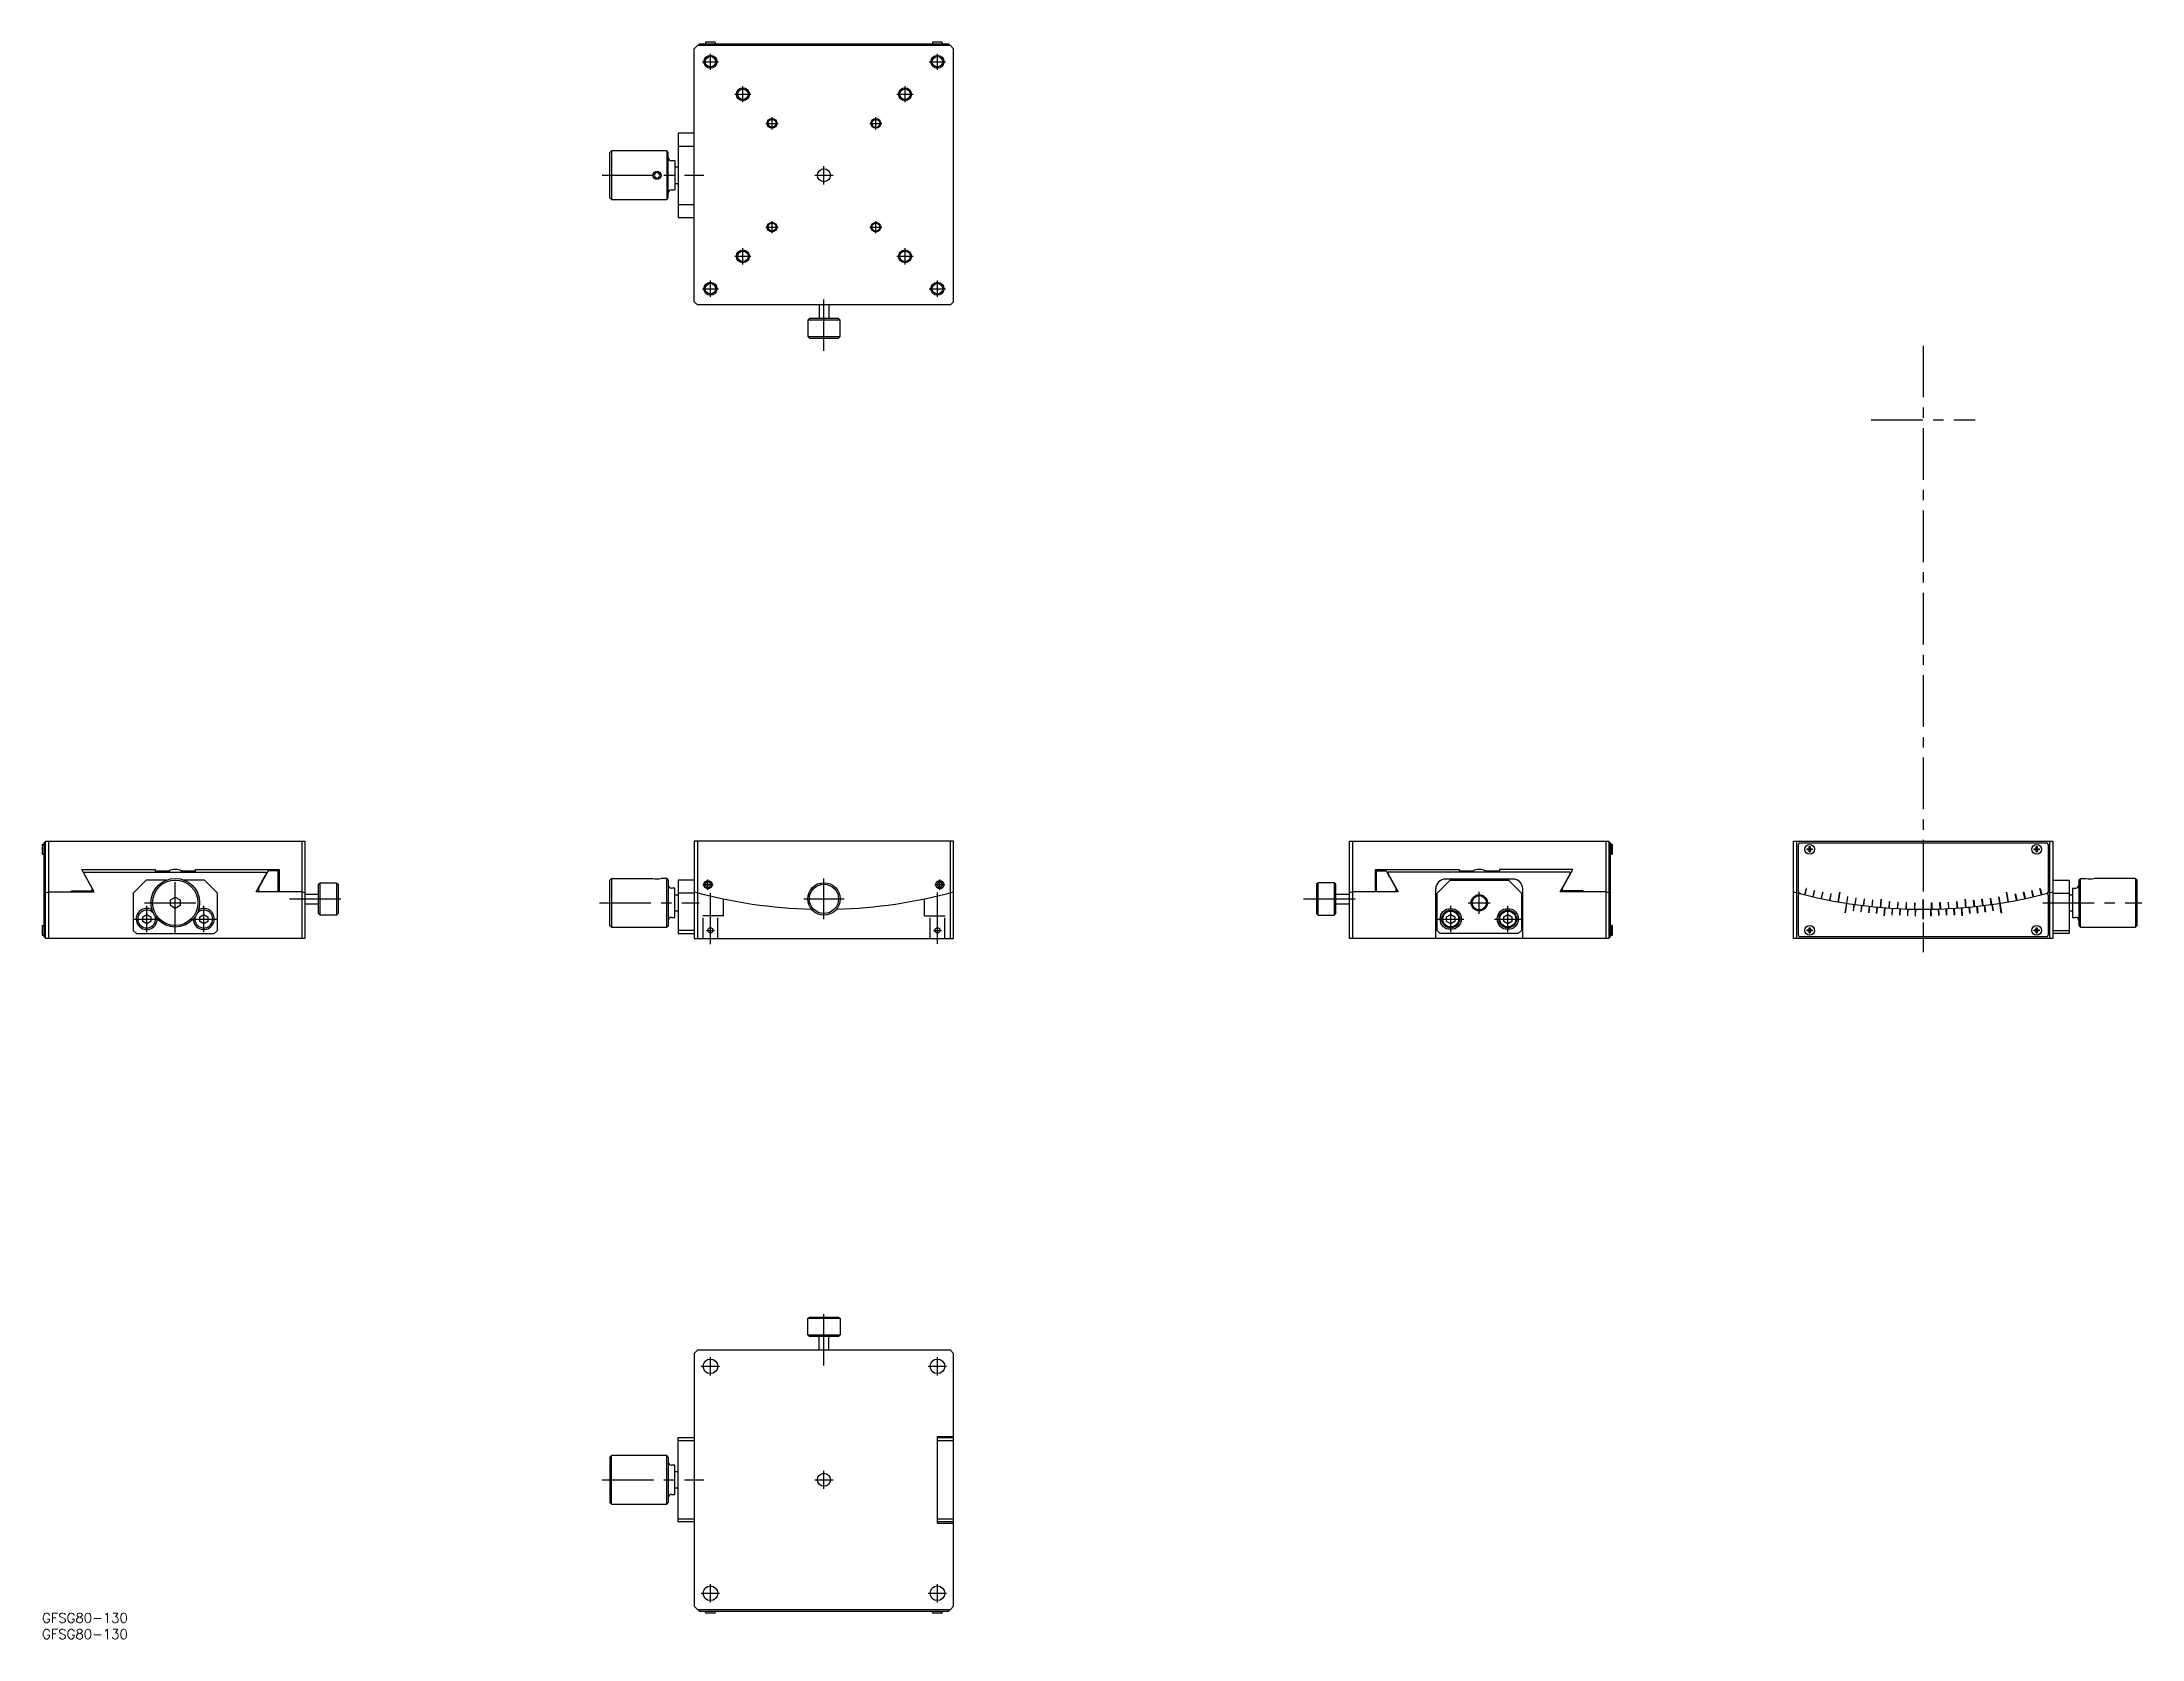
# Model space of a CAD drawing. Extents: x 0 to 648, y -8 to 485.
import ezdxf

# ---------------------------------------------------------------- set-up
doc = ezdxf.new("R2010")
doc.units = 0
doc.header["$LTSCALE"] = 0.5
doc.linetypes.add('CENTER', pattern=[50.8, 31.75, -6.35, 6.35, -6.35])
doc.linetypes.add('DASHED', pattern=[19.05, 12.7, -6.35])
for name, color, linetype in [('MSM_CENTER', 1, 'CENTER'), ('MSM_CONTINUOUS', 7, 'CONTINUOUS'), ('MSM_DASHED', 4, 'DASHED'), ('MSM_NARROW', 5, 'CONTINUOUS'), ('MSM_PART_NUMBER', 7, 'CONTINUOUS')]:
    doc.layers.add(name, color=color, linetype=linetype)
doc.styles.get("Standard").update_dxf_attribs({"font": 'txt.shx', "height": 3, "bigfont": 'bigfont.shx'})

# ---------------------------------------------------------------- blocks, each defined once
blk = doc.blocks.new('*U52')
at = {"layer": 'MSM_PART_NUMBER'}
blk.add_text('GFSG80-130', height=3, dxfattribs=at).set_placement((0, -3))
blk = doc.blocks.new('*U53')
at = {"layer": 'MSM_PART_NUMBER'}
blk.add_text('GFSG80-130', height=3, dxfattribs=at).set_placement((0, -8))

msp = doc.modelspace()

# ---------------------------------------------------------------- linework, layer by layer
at = {"layer": 'MSM_CENTER'}
for p, q in [((206.16, 475.94), (206.16, 480.94)), ((276.16, 475.94), (276.16, 480.94)), ((203.66, 478.44), (208.66, 478.44)), ((273.66, 478.44), (278.66, 478.44)), ((213.66, 468.44), (218.66, 468.44)), ((216.16, 465.94), (216.16, 470.94)), ((263.66, 468.44), (268.66, 468.44)), ((266.16, 465.94), (266.16, 470.94)), ((225.16, 457.57), (225.16, 461.32)), ((225.16, 457.57), (225.16, 461.32)), ((257.16, 457.57), (257.16, 461.32)), ((257.16, 457.57), (257.16, 461.32)), ((223.28, 459.44), (227.03, 459.44)), ((223.28, 459.44), (227.03, 459.44)), ((255.28, 459.44), (259.03, 459.44)), ((255.28, 459.44), (259.03, 459.44)), ((172.74, 443.44), (204.15, 443.44)), ((238.34, 443.44), (243.97, 443.44)), ((241.16, 440.63), (241.16, 446.26)), ((225.16, 425.57), (225.16, 429.32)), ((257.16, 425.57), (257.16, 429.32)), ((257.16, 425.57), (257.16, 429.32)), ((223.28, 427.44), (227.03, 427.44)), ((255.28, 427.44), (259.03, 427.44)), ((255.28, 427.44), (259.03, 427.44)), ((213.66, 418.44), (218.66, 418.44)), ((216.16, 415.94), (216.16, 420.94)), ((263.66, 418.44), (268.66, 418.44)), ((266.16, 415.94), (266.16, 420.94)), ((203.66, 408.44), (208.66, 408.44)), ((206.16, 405.94), (206.16, 410.94)), ((241.16, 389.25), (241.16, 408.23)), ((273.66, 408.44), (278.66, 408.44)), ((276.16, 405.94), (276.16, 410.94)), ((580.18, 390.83), (580.18, 203.79)), ((564.18, 368.06), (596.18, 368.06)), ((41.1, 209.57), (41.1, 228.55)), ((76.31, 220.26), (95.29, 220.26)), ((203.84, 224.65), (206.96, 224.65)), ((205.4, 223.09), (205.4, 226.21)), ((206.16, 206.26), (206.16, 222.99)), ((234.91, 220.26), (247.41, 220.26)), ((241.16, 214.01), (241.16, 226.51)), ((275.35, 224.65), (278.48, 224.65)), ((276.16, 206.38), (276.16, 223.17)), ((276.91, 223.09), (276.91, 226.21)), ((389.07, 220.26), (408.05, 220.26)), ((443.26, 215.65), (443.26, 222.47)), ((28.24, 214.06), (36.36, 214.06)), ((31.61, 219.06), (50.59, 219.06)), ((32.3, 210), (32.3, 218.12)), ((45.84, 214.06), (53.96, 214.06)), ((49.9, 210), (49.9, 218.12)), ((171.92, 219.06), (202.64, 219.06)), ((430.4, 214.06), (438.52, 214.06)), ((434.46, 210), (434.46, 218.12)), ((439.85, 219.06), (446.67, 219.06)), ((448, 214.06), (456.12, 214.06)), ((452.06, 210), (452.06, 218.12)), ((617.04, 219.06), (647.66, 219.06)), ((204.91, 210.56), (207.41, 210.56)), ((274.91, 210.56), (277.41, 210.56)), ((241.16, 76.31), (241.16, 95.29)), ((206.16, 73.29), (206.16, 78.91)), ((276.16, 73.29), (276.16, 78.91)), ((203.34, 76.1), (208.97, 76.1)), ((273.34, 76.1), (278.97, 76.1)), ((172.74, 41.1), (204.15, 41.1)), ((238.34, 41.1), (243.97, 41.1)), ((241.16, 38.29), (241.16, 43.91)), ((206.16, 3.29), (206.16, 8.91)), ((276.16, 3.29), (276.16, 8.91)), ((203.34, 6.1), (208.97, 6.1)), ((273.34, 6.1), (278.97, 6.1))]:
    msp.add_line(p, q, dxfattribs=at)
at = {"layer": 'MSM_CONTINUOUS'}
for p, q in [((202.16, 483.44), (201.16, 482.44)), ((201.16, 404.44), (201.16, 482.44)), ((280.16, 483.44), (202.16, 483.44)), ((202.66, 483.44), (202.66, 483.94)), ((202.66, 483.94), (279.66, 483.94)), ((204.66, 484.34), (204.66, 483.95)), ((207.46, 484.54), (204.86, 484.54)), ((207.66, 484.34), (207.66, 483.95)), ((274.66, 484.34), (274.66, 483.95)), ((277.46, 484.54), (274.86, 484.54)), ((277.66, 484.34), (277.66, 483.95)), ((279.66, 483.94), (279.66, 483.44)), ((281.16, 482.44), (280.16, 483.44)), ((281.16, 404.44), (281.16, 482.44)), ((201.16, 456.44), (196.16, 456.44)), ((196.16, 456.44), (196.16, 430.44)), ((175.66, 450.94), (175.16, 450.44)), ((175.16, 436.44), (175.16, 450.44)), ((192.66, 450.94), (175.66, 450.94)), ((175.66, 450.94), (175.66, 435.94)), ((193.16, 450.44), (192.66, 450.94)), ((192.66, 450.94), (192.66, 435.94)), ((193.16, 436.44), (193.16, 450.44)), ((195.16, 447.94), (194.16, 447.94)), ((195.16, 447.94), (195.16, 438.94)), ((196.16, 452.44), (201.16, 452.44)), ((189.22, 444.19), (188.79, 443.44)), ((188.79, 443.44), (189.22, 442.69)), ((190.09, 444.19), (189.22, 444.19)), ((189.22, 442.69), (190.09, 442.69)), ((190.52, 443.44), (190.09, 444.19)), ((190.09, 442.69), (190.52, 443.44)), ((196.16, 445.94), (195.16, 445.94)), ((195.16, 440.94), (196.16, 440.94)), ((175.16, 436.44), (175.66, 435.94)), ((175.66, 435.94), (192.66, 435.94)), ((192.66, 435.94), (193.16, 436.44)), ((194.16, 438.94), (195.16, 438.94)), ((196.16, 434.44), (201.16, 434.44)), ((196.16, 430.44), (201.16, 430.44)), ((201.16, 404.44), (202.16, 403.44)), ((280.16, 403.44), (202.16, 403.44)), ((239.66, 403.44), (239.66, 399.24)), ((242.66, 403.44), (242.66, 399.24)), ((280.16, 403.44), (281.16, 404.44)), ((236.66, 399.24), (236.16, 398.74)), ((236.16, 398.74), (236.16, 393.74)), ((246.16, 398.74), (236.16, 398.74)), ((245.66, 399.24), (236.66, 399.24)), ((246.16, 398.74), (245.66, 399.24)), ((246.16, 393.74), (246.16, 398.74)), ((236.16, 393.74), (236.66, 393.24)), ((236.16, 393.74), (246.16, 393.74)), ((236.66, 393.24), (245.66, 393.24)), ((245.66, 393.24), (246.16, 393.74)), ((0, 236.86), (0, 234.26)), ((0.2, 237.06), (0.59, 237.06)), ((0.2, 234.06), (0.59, 234.06)), ((1.1, 237.56), (0.6, 237.56)), ((0.6, 237.56), (0.6, 208.56)), ((1.1, 208.06), (1.1, 238.06)), ((1.1, 238.06), (81.1, 238.06)), ((2.1, 208.06), (2.1, 238.06)), ((80.1, 238.06), (80.1, 208.06)), ((81.1, 238.06), (81.1, 208.06)), ((201.16, 238.06), (201.16, 208.06)), ((281.16, 238.06), (201.16, 238.06)), ((202.16, 238.06), (202.16, 208.06)), ((280.16, 208.06), (280.16, 238.06)), ((281.16, 208.06), (281.16, 238.06)), ((403.26, 208.06), (403.26, 238.06)), ((403.26, 238.06), (483.26, 238.06)), ((404.26, 208.06), (404.26, 238.06)), ((482.26, 238.06), (482.26, 208.06)), ((483.26, 238.06), (483.26, 208.06)), ((483.76, 237.56), (483.26, 237.56)), ((483.26, 237.06), (483.76, 237.06)), ((483.76, 208.56), (483.76, 237.56)), ((484.16, 237.06), (483.77, 237.06)), ((483.77, 237.06), (483.77, 234.06)), ((483.77, 234.06), (484.16, 234.06)), ((484.16, 234.06), (484.16, 237.06)), ((484.36, 234.26), (484.36, 236.86)), ((540.18, 208.06), (540.18, 238.06)), ((540.18, 238.06), (620.18, 238.06)), ((541.18, 208.06), (541.18, 238.06)), ((541.68, 222.44), (541.68, 237.06)), ((542.18, 237.56), (618.18, 237.56)), ((544.38, 235.7), (544.7, 235.7)), ((544.38, 235.42), (544.38, 235.7)), ((544.7, 235.42), (544.38, 235.42)), ((545.04, 236.04), (545.04, 236.37)), ((545.04, 236.37), (545.32, 236.37)), ((545.04, 234.76), (545.04, 235.08)), ((545.04, 234.76), (545.32, 234.76)), ((545.32, 236.37), (545.32, 236.04)), ((545.32, 235.08), (545.32, 234.76)), ((545.66, 235.7), (545.98, 235.7)), ((545.98, 235.42), (545.66, 235.42)), ((545.98, 235.7), (545.98, 235.42)), ((614.38, 235.7), (614.7, 235.7)), ((614.38, 235.42), (614.38, 235.7)), ((614.7, 235.42), (614.38, 235.42)), ((615.04, 236.04), (615.04, 236.37)), ((615.04, 236.37), (615.32, 236.37)), ((615.04, 234.76), (615.04, 235.08)), ((615.04, 234.76), (615.32, 234.76)), ((615.32, 236.37), (615.32, 236.04)), ((615.32, 235.08), (615.32, 234.76)), ((615.66, 235.7), (615.98, 235.7)), ((615.98, 235.42), (615.66, 235.42)), ((615.98, 235.7), (615.98, 235.42)), ((618.68, 237.06), (618.68, 222.44)), ((619.18, 238.06), (619.18, 208.06)), ((620.18, 238.06), (620.18, 208.06)), ((15.45, 223.55), (12.25, 229.31)), ((12.25, 229.31), (34.9, 229.31)), ((13.05, 227.94), (13.05, 228.48)), ((13.05, 228.48), (69.15, 228.48)), ((16.1, 222.46), (13.05, 227.94)), ((34.9, 229.31), (34.9, 228.48)), ((34.9, 228.9), (39.22, 228.9)), ((39.22, 228.9), (39.22, 228.48)), ((42.98, 228.48), (42.98, 228.9)), ((42.98, 228.9), (47.3, 228.9)), ((47.3, 228.48), (47.3, 229.31)), ((47.3, 229.31), (73.1, 229.31)), ((66.1, 222.46), (69.15, 227.94)), ((69.8, 228.96), (66.8, 223.57)), ((69.15, 228.48), (69.15, 227.79)), ((72.8, 228.96), (69.8, 228.96)), ((72.8, 222.46), (72.8, 228.96)), ((73.1, 229.31), (73.1, 222.46)), ((411.26, 222.46), (411.26, 229.31)), ((411.26, 229.31), (437.06, 229.31)), ((411.56, 222.46), (411.56, 228.96)), ((411.56, 228.96), (414.56, 228.96)), ((414.56, 228.96), (417.56, 223.57)), ((471.31, 228.48), (415.21, 228.48)), ((415.21, 228.48), (415.21, 227.79)), ((415.21, 227.94), (418.26, 222.46)), ((437.06, 229.31), (437.06, 228.48)), ((437.06, 228.9), (441.38, 228.9)), ((441.38, 228.9), (441.38, 228.48)), ((445.14, 228.48), (445.14, 228.9)), ((445.14, 228.9), (449.46, 228.9)), ((472.11, 229.31), (449.46, 229.31)), ((449.46, 229.31), (449.46, 228.48)), ((468.26, 222.46), (471.31, 227.94)), ((468.91, 223.55), (472.11, 229.31)), ((471.31, 227.87), (471.31, 228.48)), ((0.6, 221.9), (1.1, 221.9)), ((1.1, 222.18), (2.1, 222.46)), ((2.1, 222.46), (16.1, 222.46)), ((9.1, 222.46), (9.1, 222.77)), ((9.1, 222.77), (15.45, 222.77)), ((15.45, 222.46), (15.45, 223.55)), ((32.1, 226.06), (28.1, 222.06)), ((28.1, 222.06), (28.1, 210.56)), ((38.41, 226.06), (32.1, 226.06)), ((39.6, 219.93), (41.1, 220.79)), ((41.1, 220.79), (42.6, 219.93)), ((50.1, 226.06), (43.79, 226.06)), ((54.1, 222.06), (50.1, 226.06)), ((54.1, 210.56), (54.1, 222.06)), ((80.1, 222.46), (66.1, 222.46)), ((66.8, 223.57), (66.8, 222.46)), ((73.1, 226.15), (72.8, 226.15)), ((72.8, 223.15), (73.1, 223.15)), ((81.1, 222.18), (80.1, 222.46)), ((81.1, 221.76), (85.3, 221.76)), ((85.3, 224.76), (85.8, 225.26)), ((85.3, 215.76), (85.3, 224.76)), ((85.8, 225.26), (90.8, 225.26)), ((85.8, 215.26), (85.8, 225.26)), ((90.8, 225.26), (91.3, 224.76)), ((90.8, 225.26), (90.8, 215.26)), ((91.3, 224.76), (91.3, 215.76)), ((175.16, 226.06), (175.66, 226.56)), ((175.16, 212.06), (175.16, 226.06)), ((175.66, 226.56), (188.42, 226.56)), ((175.66, 226.56), (175.66, 211.56)), ((192.66, 226.56), (190.91, 226.56)), ((192.66, 211.56), (192.66, 226.56)), ((192.66, 226.56), (193.16, 226.06)), ((193.16, 226.06), (193.16, 212.06)), ((195.16, 223.56), (194.16, 223.56)), ((195.16, 214.56), (195.16, 223.56)), ((195.16, 221.56), (196.16, 221.56)), ((201.16, 226.06), (196.16, 226.06)), ((196.16, 226.06), (196.16, 209.56)), ((201.16, 222.06), (196.16, 222.06)), ((204.97, 225.4), (204.53, 224.65)), ((204.53, 224.65), (204.97, 223.9)), ((205.83, 225.4), (204.97, 225.4)), ((204.97, 223.9), (205.83, 223.9)), ((206.27, 224.65), (205.83, 225.4)), ((205.83, 223.9), (206.27, 224.65)), ((276.48, 225.4), (276.05, 224.65)), ((276.05, 224.65), (276.48, 223.9)), ((277.35, 225.4), (276.48, 225.4)), ((276.48, 223.9), (277.35, 223.9)), ((277.78, 224.65), (277.35, 225.4)), ((277.35, 223.9), (277.78, 224.65)), ((393.56, 225.26), (393.06, 224.76)), ((393.06, 224.76), (393.06, 215.76)), ((393.56, 215.26), (393.56, 225.26)), ((398.56, 225.26), (393.56, 225.26)), ((399.06, 224.76), (398.56, 225.26)), ((398.56, 225.26), (398.56, 215.26)), ((399.06, 215.76), (399.06, 224.76)), ((399.06, 221.76), (403.26, 221.76)), ((404.26, 222.46), (403.26, 222.18)), ((418.26, 222.46), (404.26, 222.46)), ((411.56, 225.35), (411.26, 225.87)), ((411.26, 223.43), (411.56, 223.95)), ((411.56, 223.15), (411.26, 223.15)), ((411.56, 223.66), (411.39, 223.66)), ((417.56, 223.57), (417.56, 222.46)), ((429.86, 208.06), (429.86, 223.36)), ((430.26, 222.06), (434.26, 226.06)), ((430.26, 210.56), (430.26, 222.06)), ((453.66, 226.36), (432.86, 226.36)), ((434.26, 226.06), (452.26, 226.06)), ((452.26, 226.06), (456.26, 222.06)), ((456.26, 222.06), (456.26, 210.56)), ((456.66, 208.06), (456.66, 223.36)), ((482.26, 222.46), (468.26, 222.46)), ((468.91, 222.46), (468.91, 223.55)), ((475.26, 222.77), (468.91, 222.77)), ((475.26, 222.46), (475.26, 222.77)), ((483.26, 222.18), (482.26, 222.46)), ((483.76, 222.44), (483.26, 222.44)), ((483.76, 221.95), (483.26, 221.95)), ((483.76, 221.9), (483.26, 221.9)), ((483.76, 221.4), (483.26, 221.4)), ((541.68, 209.06), (541.68, 221.41)), ((618.68, 221.41), (618.68, 209.06)), ((620.18, 226.06), (625.18, 226.06)), ((620.18, 222.06), (625.18, 222.06)), ((625.18, 226.06), (625.18, 209.56)), ((625.18, 221.56), (626.18, 221.56)), ((626.18, 223.56), (626.18, 214.56)), ((626.18, 223.56), (627.18, 223.56)), ((628.18, 226.06), (628.68, 226.56)), ((628.18, 226.06), (628.18, 212.06)), ((628.68, 211.56), (628.68, 226.56)), ((628.68, 226.56), (630.43, 226.56)), ((645.68, 226.56), (632.91, 226.56)), ((646.18, 226.06), (645.68, 226.56)), ((645.68, 226.56), (645.68, 211.56)), ((646.18, 212.06), (646.18, 226.06)), ((31.05, 214.78), (32.3, 215.5)), ((31.05, 213.34), (31.05, 214.78)), ((32.3, 215.5), (33.55, 214.78)), ((33.55, 214.78), (33.55, 213.34)), ((39.6, 218.2), (39.6, 219.93)), ((41.1, 217.33), (39.6, 218.2)), ((42.6, 218.2), (41.1, 217.33)), ((42.6, 219.93), (42.6, 218.2)), ((48.65, 214.78), (49.9, 215.5)), ((48.65, 213.34), (48.65, 214.78)), ((49.9, 215.5), (51.15, 214.78)), ((51.15, 214.78), (51.15, 213.34)), ((81.1, 218.76), (85.3, 218.76)), ((85.8, 215.26), (85.3, 215.76)), ((90.8, 215.26), (85.8, 215.26)), ((91.3, 215.76), (90.8, 215.26)), ((194.16, 214.56), (195.16, 214.56)), ((195.16, 216.56), (196.16, 216.56)), ((393.06, 215.76), (393.56, 215.26)), ((393.56, 215.26), (398.56, 215.26)), ((398.56, 215.26), (399.06, 215.76)), ((399.06, 218.76), (403.26, 218.76)), ((433.21, 214.78), (434.46, 215.5)), ((433.21, 213.34), (433.21, 214.78)), ((434.46, 215.5), (435.71, 214.78)), ((435.71, 214.78), (435.71, 213.34)), ((450.81, 214.78), (452.06, 215.5)), ((450.81, 213.34), (450.81, 214.78)), ((452.06, 215.5), (453.31, 214.78)), ((453.31, 214.78), (453.31, 213.34)), ((556.11, 215.95), (556.07, 215.96)), ((558.65, 216.58), (558.6, 216.59)), ((561.03, 216.26), (560.98, 216.27)), ((563.37, 215.99), (563.42, 215.98)), ((565.76, 215.74), (565.81, 215.74)), ((568.11, 215.04), (568.16, 215.03)), ((570.55, 215.36), (570.6, 215.36)), ((572.95, 215.23), (573, 215.23)), ((575.35, 215.14), (575.4, 215.14)), ((577.75, 215.08), (577.8, 215.08)), ((580.16, 214.06), (580.21, 214.06)), ((582.56, 215.08), (582.61, 215.08)), ((584.96, 215.14), (585.01, 215.14)), ((587.36, 215.23), (587.41, 215.23)), ((589.76, 215.36), (589.81, 215.36)), ((592.2, 215.03), (592.25, 215.04)), ((594.55, 215.74), (594.6, 215.74)), ((596.95, 215.98), (596.99, 215.99)), ((599.33, 216.26), (599.38, 216.27)), ((601.71, 216.58), (601.76, 216.59)), ((604.25, 215.95), (604.3, 215.96)), ((625.18, 216.56), (626.18, 216.56)), ((626.18, 214.56), (627.18, 214.56)), ((0, 211.86), (0, 209.26)), ((0.2, 212.06), (0.59, 212.06)), ((0.2, 209.06), (0.59, 209.06)), ((0.6, 208.56), (1.1, 208.56)), ((81.1, 208.06), (1.1, 208.06)), ((28.1, 210.56), (29.1, 209.56)), ((29.1, 209.56), (53.1, 209.56)), ((32.3, 212.62), (31.05, 213.34)), ((33.55, 213.34), (32.3, 212.62)), ((49.9, 212.62), (48.65, 213.34)), ((51.15, 213.34), (49.9, 212.62)), ((53.1, 209.56), (54.1, 210.56)), ((175.66, 211.56), (175.16, 212.06)), ((175.66, 211.56), (192.66, 211.56)), ((193.16, 212.06), (192.66, 211.56)), ((201.16, 210.56), (196.16, 210.56)), ((196.16, 209.56), (201.16, 209.56)), ((201.16, 208.06), (281.16, 208.06)), ((483.26, 208.06), (403.26, 208.06)), ((431.26, 209.56), (430.26, 210.56)), ((455.26, 209.56), (431.26, 209.56)), ((434.46, 212.62), (433.21, 213.34)), ((435.71, 213.34), (434.46, 212.62)), ((452.06, 212.62), (450.81, 213.34)), ((453.31, 213.34), (452.06, 212.62)), ((456.26, 210.56), (455.26, 209.56)), ((483.26, 209.06), (483.76, 209.06)), ((483.26, 208.56), (483.76, 208.56)), ((484.16, 212.06), (483.77, 212.06)), ((483.77, 212.06), (483.77, 209.06)), ((483.77, 209.06), (484.16, 209.06)), ((484.16, 209.06), (484.16, 212.06)), ((484.36, 209.26), (484.36, 211.86)), ((620.18, 208.06), (540.18, 208.06)), ((618.18, 208.56), (542.18, 208.56)), ((544.38, 210.7), (544.7, 210.7)), ((544.38, 210.42), (544.38, 210.7)), ((544.7, 210.42), (544.38, 210.42)), ((545.04, 211.04), (545.04, 211.37)), ((545.04, 211.37), (545.32, 211.37)), ((545.04, 209.76), (545.04, 210.08)), ((545.04, 209.76), (545.32, 209.76)), ((545.32, 211.37), (545.32, 211.04)), ((545.32, 210.08), (545.32, 209.76)), ((545.66, 210.7), (545.98, 210.7)), ((545.98, 210.42), (545.66, 210.42)), ((545.98, 210.7), (545.98, 210.42)), ((614.38, 210.7), (614.7, 210.7)), ((614.38, 210.42), (614.38, 210.7)), ((614.7, 210.42), (614.38, 210.42)), ((615.04, 211.04), (615.04, 211.37)), ((615.04, 211.37), (615.32, 211.37)), ((615.04, 209.76), (615.04, 210.08)), ((615.04, 209.76), (615.32, 209.76)), ((615.32, 211.37), (615.32, 211.04)), ((615.32, 210.08), (615.32, 209.76)), ((615.66, 210.7), (615.98, 210.7)), ((615.98, 210.42), (615.66, 210.42)), ((615.98, 210.7), (615.98, 210.42)), ((620.18, 210.56), (625.18, 210.56)), ((625.18, 209.56), (620.18, 209.56)), ((628.18, 212.06), (628.68, 211.56)), ((628.68, 211.56), (645.68, 211.56)), ((645.68, 211.56), (646.18, 212.06)), ((236.16, 90.8), (236.66, 91.3)), ((236.16, 85.8), (236.16, 90.8)), ((246.16, 90.8), (236.16, 90.8)), ((236.66, 91.3), (245.66, 91.3)), ((245.66, 91.3), (246.16, 90.8)), ((246.16, 90.8), (246.16, 85.8)), ((236.66, 85.3), (236.16, 85.8)), ((236.16, 85.8), (246.16, 85.8)), ((245.66, 85.3), (236.66, 85.3)), ((239.66, 81.1), (239.66, 85.3)), ((242.66, 81.1), (242.66, 85.3)), ((246.16, 85.8), (245.66, 85.3)), ((202.16, 81.1), (201.16, 80.1)), ((201.16, 80.1), (201.16, 2.1)), ((280.16, 81.1), (202.16, 81.1)), ((281.16, 80.1), (280.16, 81.1)), ((281.16, 2.1), (281.16, 80.1)), ((196.16, 54.1), (201.16, 54.1)), ((196.16, 28.1), (196.16, 54.1)), ((201.16, 53.1), (196.16, 53.1)), ((276.16, 54.5), (281.16, 54.5)), ((276.16, 27.7), (276.16, 54.5)), ((276.16, 54.1), (281.16, 54.1)), ((281.16, 53.1), (276.16, 53.1)), ((175.66, 48.6), (175.16, 48.1)), ((175.16, 48.1), (175.16, 34.1)), ((192.66, 48.6), (175.66, 48.6)), ((175.66, 33.6), (175.66, 48.6)), ((193.16, 48.1), (192.66, 48.6)), ((192.66, 33.6), (192.66, 48.6)), ((193.16, 48.1), (193.16, 34.1)), ((195.16, 45.6), (194.16, 45.6)), ((195.16, 36.6), (195.16, 45.6)), ((196.16, 43.6), (195.16, 43.6)), ((175.16, 34.1), (175.66, 33.6)), ((175.66, 33.6), (192.66, 33.6)), ((192.66, 33.6), (193.16, 34.1)), ((194.16, 36.6), (195.16, 36.6)), ((195.16, 38.6), (196.16, 38.6)), ((196.16, 29.1), (201.16, 29.1)), ((201.16, 28.1), (196.16, 28.1)), ((276.16, 29.1), (281.16, 29.1)), ((281.16, 28.1), (276.16, 28.1)), ((276.16, 27.7), (281.16, 27.7)), ((201.16, 2.1), (202.16, 1.1)), ((202.16, 1.1), (280.16, 1.1)), ((202.66, 0.6), (202.66, 1.1)), ((202.66, 0.6), (279.66, 0.6)), ((204.66, 0.2), (204.66, 0.59)), ((207.66, 0.2), (207.66, 0.59)), ((274.66, 0.2), (274.66, 0.59)), ((277.66, 0.2), (277.66, 0.59)), ((279.66, 1.1), (279.66, 0.6)), ((280.16, 1.1), (281.16, 2.1)), ((207.46, 0), (204.86, 0)), ((277.46, 0), (274.86, 0))]:
    msp.add_line(p, q, dxfattribs=at)
for centre, radius in [((206.16, 478.44), 1.62), ((276.16, 478.44), 1.62), ((216.16, 468.44), 1.62), ((266.16, 468.44), 1.62), ((225.16, 459.44), 1.23), ((257.16, 459.44), 1.23), ((189.66, 443.44), 1.25), ((189.66, 443.44), 1.2), ((241.16, 443.44), 2), ((225.16, 427.44), 1.23), ((257.16, 427.44), 1.23), ((216.16, 418.44), 1.62), ((266.16, 418.44), 1.62), ((206.16, 408.44), 1.62), ((276.16, 408.44), 1.62), ((545.18, 235.56), 1.5), ((545.18, 235.56), 0.162), ((615.18, 235.56), 1.5), ((615.18, 235.56), 0.162), ((41.1, 219.06), 7.5), ((41.1, 219.06), 7), ((205.4, 224.65), 1.25), ((205.4, 224.65), 1.2), ((241.16, 220.26), 5), ((241.16, 220.26), 4.5), ((276.91, 224.65), 1.25), ((276.91, 224.65), 1.2), ((443.26, 219.06), 2.5), ((443.26, 219.06), 2.2), ((434.46, 214.06), 3.25), ((434.46, 214.06), 2.75), ((434.46, 214.06), 2.45), ((452.06, 214.06), 3.25), ((452.06, 214.06), 2.75), ((452.06, 214.06), 2.45), ((206.16, 210.56), 0.8), ((276.16, 210.56), 0.8), ((545.18, 210.56), 1.5), ((545.18, 210.56), 0.162), ((615.18, 210.56), 1.5), ((615.18, 210.56), 0.162), ((206.16, 76.1), 2.25), ((276.16, 76.1), 2.25), ((241.16, 41.1), 2), ((206.16, 6.1), 2.25), ((276.16, 6.1), 2.25)]:
    msp.add_circle(centre, radius, dxfattribs=at)
for centre, radius, start, end in [((204.86, 484.34), 0.2, 89.99939, 180.00061), ((204.67, 483.95), 0.01, 180.00163, 269.7224), ((207.46, 484.34), 0.2, 359.99925, 90.00075), ((207.65, 483.95), 0.01, 270.2764, 0.00129), ((274.86, 484.34), 0.2, 89.99939, 180.00061), ((274.67, 483.95), 0.01, 180.00163, 269.7224), ((277.46, 484.34), 0.2, 359.99925, 90.00075), ((277.65, 483.95), 0.01, 270.2764, 0.00129), ((194.16, 448.94), 1, 180, 270), ((194.16, 437.94), 1, 90, 180), ((0.2, 236.86), 0.2, 89.99925, 180.00075), ((0.2, 234.26), 0.2, 179.99939, 270.00061), ((0.59, 237.05), 0.01, 0.2764, 90.00129), ((0.59, 234.07), 0.01, 270.00163, 359.7224), ((484.16, 236.86), 0.2, 359.99925, 90.00075), ((484.16, 234.26), 0.2, 269.99939, 0.00061), ((542.18, 237.06), 0.5, 90, 180), ((544.7, 236.04), 0.333, 270, 0), ((544.7, 235.08), 0.333, 0, 90), ((545.66, 236.04), 0.333, 180, 270), ((545.66, 235.08), 0.333, 90, 180), ((614.7, 236.04), 0.333, 270, 0), ((614.7, 235.08), 0.333, 0, 90), ((615.66, 236.04), 0.333, 180, 270), ((615.66, 235.08), 0.333, 90, 180), ((618.18, 237.06), 0.5, 0, 90), ((41.1, 224.87), 4.44, 65.0284, 114.9716), ((443.26, 224.88), 4.44, 64.98211, 115.01789), ((189.66, 233.86), 7.41, 260.34636, 279.65364), ((194.16, 224.56), 1, 180, 270), ((241.16, 368.06), 151, 254.63895, 268.52649), ((241.16, 368.06), 151, 271.47351, 285.36105), ((432.86, 223.36), 3, 90.00001, 180), ((453.66, 223.36), 3, 360, 89.99999), ((580.18, 368.06), 151, 254.63895, 285.36105), ((542.18, 222.44), 0.5, 180, 255.37499), ((542.18, 221.4), 0.5, 75.47366, 180), ((618.18, 221.4), 0.5, 0, 104.52634), ((618.18, 222.44), 0.5, 284.62501, 0), ((627.18, 224.56), 1, 269.99993, 359.99999), ((631.67, 233.91), 7.45, 260.40798, 279.59202), ((32.3, 214.06), 3.25, 59.98851, 359.22039), ((32.3, 214.06), 2.75, 44.67448, 14.53442), ((49.9, 214.06), 3.25, 180.77961, 120.01149), ((49.9, 214.06), 2.75, 165.46558, 135.32552), ((194.16, 213.56), 1, 90, 180), ((627.18, 213.56), 1, 0.00001, 90.00008), ((0.2, 211.86), 0.2, 89.99925, 180.00075), ((0.2, 209.26), 0.2, 179.99939, 270.00061), ((0.59, 212.05), 0.01, 0.2764, 90.00129), ((0.59, 209.07), 0.01, 270.00163, 359.7224), ((484.16, 211.86), 0.2, 0.00004, 90.00007), ((484.16, 209.26), 0.2, 269.99982, 0.00001), ((542.18, 209.06), 0.5, 180, 270), ((544.7, 211.04), 0.333, 270, 0), ((544.7, 210.08), 0.333, 0, 90), ((545.66, 211.04), 0.333, 180, 270), ((545.66, 210.08), 0.333, 90, 180), ((614.7, 211.04), 0.333, 270, 0), ((614.7, 210.08), 0.333, 0, 90), ((615.66, 211.04), 0.333, 180, 270), ((615.66, 210.08), 0.333, 90, 180), ((618.18, 209.06), 0.5, 270, 0), ((194.16, 46.6), 1, 180, 270), ((194.16, 35.6), 1, 90, 180), ((204.67, 0.59), 0.01, 90.2776, 179.99837), ((204.86, 0.2), 0.2, 179.99939, 270.00061), ((207.46, 0.2), 0.2, 269.99925, 0.00075), ((207.65, 0.59), 0.01, 359.99871, 89.7236), ((274.67, 0.59), 0.01, 90.2776, 179.99837), ((274.86, 0.2), 0.2, 179.99939, 270.00061), ((277.46, 0.2), 0.2, 269.99925, 0.00075), ((277.65, 0.59), 0.01, 359.99871, 89.7236)]:
    msp.add_arc(centre, radius, start, end, dxfattribs=at)
at = {"layer": 'MSM_DASHED'}
for p, q in [((210.16, 215.06), (210.16, 220.28)), ((272.16, 215.06), (272.16, 220.28)), ((210.16, 215.06), (202.16, 215.06)), ((203.91, 208.06), (203.91, 215.06)), ((208.41, 208.06), (208.41, 215.06)), ((272.16, 215.06), (280.16, 215.06)), ((273.91, 208.06), (273.91, 215.06)), ((278.41, 208.06), (278.41, 215.06))]:
    msp.add_line(p, q, dxfattribs=at)
at = {"layer": 'MSM_NARROW'}
for centre, radius in [((206.16, 478.44), 2), ((276.16, 478.44), 2), ((216.16, 468.44), 2), ((266.16, 468.44), 2), ((225.16, 459.44), 1.5), ((257.16, 459.44), 1.5), ((225.16, 427.44), 1.5), ((257.16, 427.44), 1.5), ((216.16, 418.44), 2), ((266.16, 418.44), 2), ((206.16, 408.44), 2), ((276.16, 408.44), 2)]:
    msp.add_circle(centre, radius, dxfattribs=at)
at = {"layer": 'MSM_PART_NUMBER'}
for p, q in [((544.11, 223.49), (543.63, 221.55)), ((543.67, 221.54), (544.16, 223.48)), ((544.16, 223.48), (544.11, 223.49)), ((546.64, 222.89), (546.19, 220.94)), ((546.24, 220.93), (546.69, 222.87)), ((546.69, 222.87), (546.64, 222.89)), ((549.18, 222.32), (548.76, 220.37)), ((548.81, 220.36), (549.23, 222.31)), ((549.23, 222.31), (549.18, 222.32)), ((551.73, 221.8), (551.34, 219.84)), ((551.39, 219.83), (551.77, 221.79)), ((551.77, 221.79), (551.73, 221.8)), ((554.46, 222.31), (553.94, 219.36)), ((553.98, 219.35), (554.51, 222.31)), ((554.51, 222.31), (554.46, 222.31)), ((556.85, 220.9), (556.53, 218.92)), ((556.58, 218.92), (556.9, 220.89)), ((556.9, 220.89), (556.85, 220.9)), ((559.42, 220.52), (559.14, 218.53)), ((559.19, 218.53), (559.47, 220.51)), ((559.47, 220.51), (559.42, 220.52)), ((600.89, 220.51), (600.94, 220.52)), ((601.17, 218.53), (600.89, 220.51)), ((600.94, 220.52), (601.22, 218.53)), ((603.46, 220.89), (603.51, 220.9)), ((603.78, 218.92), (603.46, 220.89)), ((603.51, 220.9), (603.83, 218.92)), ((606.38, 219.35), (605.86, 222.31)), ((605.86, 222.31), (605.91, 222.31)), ((605.91, 222.31), (606.43, 219.36)), ((608.97, 219.83), (608.59, 221.79)), ((608.64, 221.8), (609.02, 219.84)), ((611.13, 222.31), (611.18, 222.32)), ((611.55, 220.36), (611.13, 222.31)), ((611.18, 222.32), (611.6, 220.37)), ((613.67, 222.87), (613.72, 222.89)), ((614.12, 220.93), (613.67, 222.87)), ((613.72, 222.89), (614.17, 220.94)), ((616.2, 223.48), (616.25, 223.49)), ((616.69, 221.54), (616.2, 223.48)), ((616.25, 223.49), (616.74, 221.55)), ((556.53, 218.92), (556.07, 215.96)), ((556.11, 215.95), (556.58, 218.92)), ((558.88, 218.57), (558.6, 216.59)), ((558.65, 216.58), (558.93, 218.56)), ((561.23, 218.26), (560.98, 216.27)), ((561.03, 216.26), (561.28, 218.25)), ((562, 220.18), (561.75, 218.19)), ((561.8, 218.18), (562.05, 220.17)), ((562.05, 220.17), (562, 220.18)), ((563.59, 217.98), (563.37, 215.99)), ((563.42, 215.98), (563.64, 217.97)), ((564.58, 219.88), (564.37, 217.89)), ((564.42, 217.89), (564.63, 219.88)), ((564.63, 219.88), (564.58, 219.88)), ((565.95, 217.73), (565.76, 215.74)), ((565.81, 215.74), (566, 217.73)), ((567.21, 220.13), (567, 217.64)), ((567.04, 217.63), (567.26, 220.12)), ((567.26, 220.12), (567.21, 220.13)), ((568.31, 217.53), (568.11, 215.04)), ((568.16, 215.03), (568.36, 217.53)), ((569.76, 219.43), (569.62, 217.43)), ((569.67, 217.43), (569.81, 219.42)), ((569.81, 219.42), (569.76, 219.43)), ((570.67, 217.36), (570.55, 215.36)), ((570.6, 215.36), (570.72, 217.36)), ((572.36, 219.27), (572.25, 217.27)), ((572.3, 217.27), (572.41, 219.26)), ((572.41, 219.26), (572.36, 219.27)), ((573.04, 217.23), (572.95, 215.23)), ((573, 215.23), (573.09, 217.23)), ((574.96, 219.15), (574.89, 217.15)), ((574.94, 217.15), (575.01, 219.15)), ((575.01, 219.15), (574.96, 219.15)), ((575.41, 217.14), (575.35, 215.14)), ((575.4, 215.14), (575.46, 217.14)), ((577.56, 219.08), (577.52, 217.08)), ((577.61, 219.08), (577.56, 219.08)), ((577.57, 217.08), (577.61, 219.08)), ((577.78, 217.08), (577.75, 215.08)), ((577.8, 215.08), (577.83, 217.08)), ((580.21, 220.06), (580.16, 220.06)), ((580.16, 220.06), (580.16, 217.06)), ((580.16, 217.06), (580.16, 214.06)), ((580.21, 217.06), (580.21, 220.06)), ((580.21, 214.06), (580.21, 217.06)), ((582.56, 215.08), (582.53, 217.08)), ((582.58, 217.08), (582.61, 215.08)), ((582.76, 219.08), (582.81, 219.08)), ((582.79, 217.08), (582.76, 219.08)), ((582.81, 219.08), (582.84, 217.08)), ((584.96, 215.14), (584.9, 217.14)), ((584.95, 217.14), (585.01, 215.14)), ((585.36, 219.15), (585.41, 219.15)), ((585.43, 217.15), (585.36, 219.15)), ((585.41, 219.15), (585.48, 217.15)), ((587.36, 215.23), (587.27, 217.23)), ((587.32, 217.23), (587.41, 215.23)), ((588.06, 217.27), (587.95, 219.26)), ((589.76, 215.36), (589.64, 217.36)), ((589.69, 217.36), (589.81, 215.36)), ((590.55, 219.42), (590.6, 219.43)), ((590.69, 217.43), (590.55, 219.42)), ((590.6, 219.43), (590.74, 217.43)), ((592.2, 215.03), (592, 217.53)), ((592.05, 217.53), (592.25, 215.04)), ((593.1, 220.12), (593.15, 220.13)), ((593.32, 217.63), (593.1, 220.12)), ((593.15, 220.13), (593.37, 217.64)), ((594.55, 215.74), (594.37, 217.73)), ((594.42, 217.73), (594.6, 215.74)), ((595.73, 219.88), (595.78, 219.88)), ((595.94, 217.89), (595.73, 219.88)), ((595.78, 219.88), (595.99, 217.89)), ((596.95, 215.98), (596.73, 217.97)), ((596.78, 217.98), (596.99, 215.99)), ((598.31, 220.17), (598.36, 220.18)), ((598.56, 218.18), (598.31, 220.17)), ((598.36, 220.18), (598.61, 218.19)), ((599.33, 216.26), (599.08, 218.25)), ((599.13, 218.26), (599.38, 216.27)), ((601.71, 216.58), (601.43, 218.56)), ((601.48, 218.57), (601.76, 216.59)), ((604.25, 215.95), (603.78, 218.92)), ((603.83, 218.92), (604.3, 215.96))]:
    msp.add_line(p, q, dxfattribs=at)

# ---------------------------------------------------------------- block references
at = {"layer": 'MSM_CONTINUOUS'}
for name in ['*U52', '*U53']:
    msp.add_blockref(name, (0, 0), dxfattribs=at)

doc.saveas('drawing.dxf')
